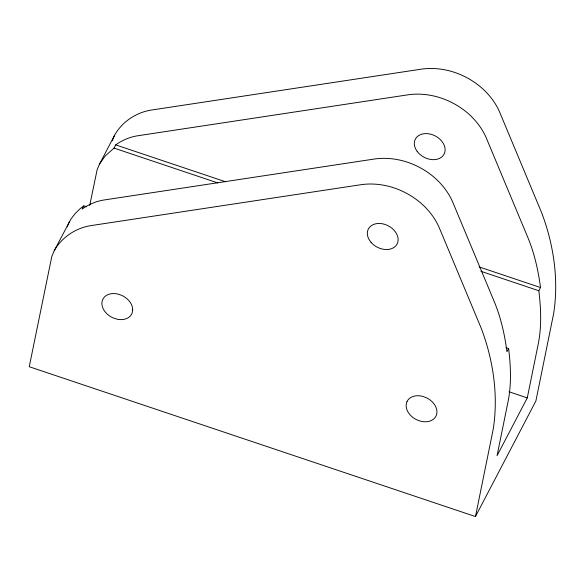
<?xml version="1.0" encoding="UTF-8"?>
<svg xmlns="http://www.w3.org/2000/svg" width="585" height="585" viewBox="0 0 585 585"><rect width="100%" height="100%" fill="white"/><g stroke="black" fill="none" stroke-linecap="round" stroke-linejoin="round"><path stroke-width="0.88" d="M89.717 205.43L97.125 169.752L99.516 164.085L114.616 135.194C122.002 121.914 135.895 112.634 150.813 110.141L421.507 69.125C431.269 67.714 441.266 68.599 450.75 71.202A60.357 44.782 27.6 0 1 482.888 88.971C490.018 95.552 495.97 103.465 499.773 112.415L541.637 212.691C553.688 244.552 558.931 279.754 553.644 313.56L535.882 400.996L475.466 516.555L29.25 366.715L51.816 256.413L54.208 250.753L70.953 219.068L75.055 213.679L80.101 208.735L83.816 205.869L86.412 206.739M475.466 516.555L493.235 429.119C498.522 395.306 493.279 360.104 481.228 328.251L439.364 227.967C435.554 219.017 429.609 211.105 422.472 204.531A60.357 44.782 27.6 0 0 390.341 186.754C380.85 184.151 370.861 183.266 361.099 184.677L90.397 225.693C75.487 228.194 61.593 237.466 54.208 250.753M506.025 347.644L508.621 348.514C510.72 365.647 511.509 383.175 508.336 400.228L497.067 455.678L527.275 397.902L538.544 342.452C541.71 325.399 540.92 307.871 538.829 290.738L540.503 287.527C538.317 270.753 534.595 254.073 528.211 238.373L486.354 138.097C482.545 129.146 476.592 121.227 469.462 114.653A60.357 44.782 27.6 0 0 437.331 96.883C427.84 94.28 417.844 93.388 408.081 94.799L137.387 135.822C129.57 137.073 122.119 140.283 115.698 144.883L114.024 148.093L105.256 155.902L99.516 164.085M67.18 226.819L69.315 221.861M112.225 140.861L114.616 135.194M83.816 205.869L82.141 209.079C88.562 204.479 96.013 201.269 103.823 200.019L374.524 159.003C384.286 157.584 394.275 158.469 403.767 161.08A60.357 44.782 27.6 0 1 435.898 178.849C443.035 185.423 448.98 193.342 452.79 202.293L494.654 302.569C501.038 318.269 504.753 334.949 506.946 351.724L508.621 348.514M115.698 144.883L225.576 181.774M479.078 266.899L540.503 287.527M114.024 148.093L217.847 182.951M480.863 271.272L538.829 290.738M509.082 391.789L527.275 397.902M132.7 309.801L132.159 312.968A16.204 12.029 27.6 0 1 117.212 319.227L113.234 317.962A16.204 12.029 27.6 0 1 102.031 301.758A16.204 12.029 27.6 0 1 117.38 293.955L121.366 295.22A16.204 12.029 27.6 0 1 132.7 309.801M406.97 401.654L406.173 404.725A16.204 12.029 27.6 0 0 416.513 419.686L420.454 421.156A16.204 12.029 27.6 0 0 436.629 414.363A16.204 12.029 27.6 0 0 426.56 397.822L422.619 396.352A16.204 12.029 27.6 0 0 406.97 401.654M371.095 242.417L368.879 239.206A16.204 12.029 27.6 0 1 382.466 223.792A16.204 12.029 27.6 0 1 396.798 244.523A16.204 12.029 27.6 0 1 371.095 242.417M417.237 151.493A16.204 12.029 27.6 0 0 443.781 154.659A16.204 12.029 27.6 0 0 428.132 133.716A16.204 12.029 27.6 0 0 417.237 151.493"/></g></svg>
